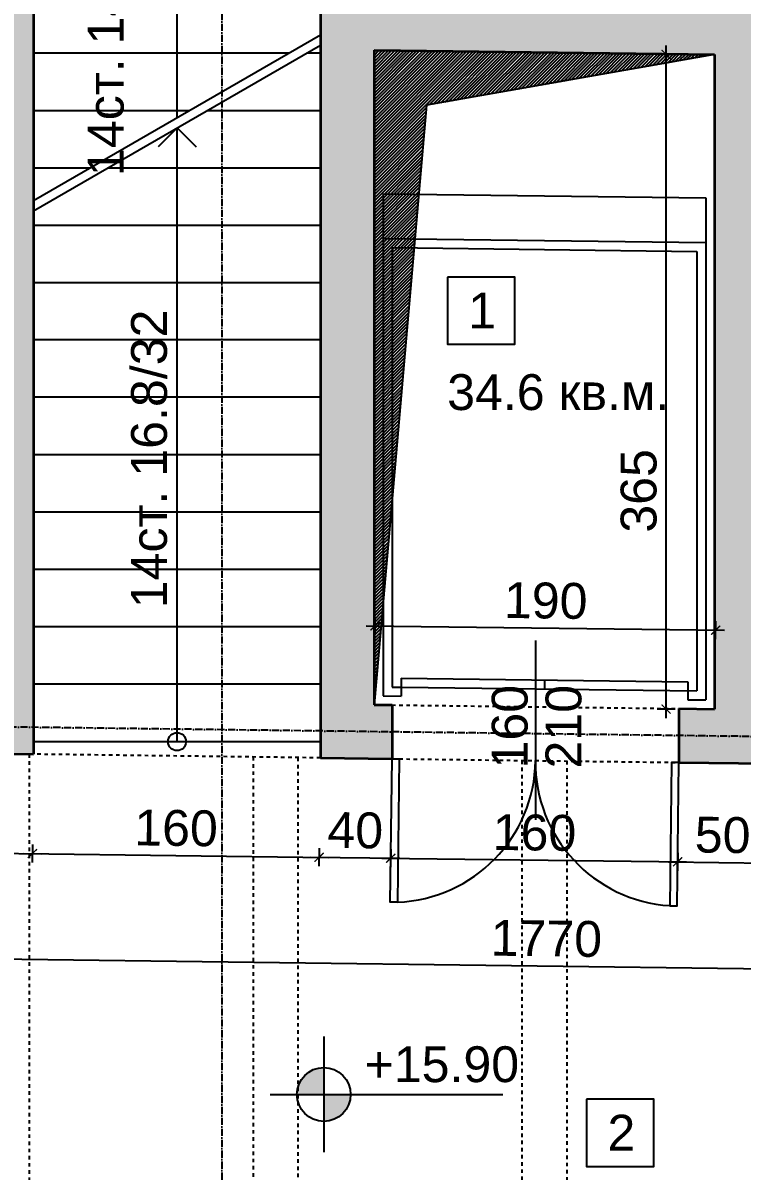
# Model space of a CAD drawing. Header units: inches. Extents: x -72385 to 39588, y -6525 to 66685.
# Drawn here: x -46546 to -46145, y 2189 to 2829 of the extents above; entities that cross this region are included whole.
import ezdxf

# ---------------------------------------------------------------- set-up
doc = ezdxf.new("R2010")
doc.units = ezdxf.units.IN
doc.header["$MEASUREMENT"] = 0
doc.linetypes.add('DashDot', pattern=[0.6, 0.4, -0.1, 0, -0.1])
doc.linetypes.add('Hidden', pattern=[0.4, 0.2, -0.2])
for name, color, linetype, lineweight in [('Врати', 251, 'Continuous', 25), ('Изгледни линии', 253, 'Continuous', 25), ('Линия на разрез', 252, 'DashDot', 25), ('Надписи врати', 252, 'Continuous', 25), ('Надписи коти вътрешни', 252, 'Continuous', 25), ('Надписи нива', 252, 'Continuous', 25), ('Надписи номера на пом.', 252, 'Continuous', 25), ('Надписи площ', 252, 'Continuous', 25), ('Оси', 252, 'DashDot', 25), ('Пунктир', 253, 'Hidden', 25), ('Разрезни линии', 7, 'Continuous', 35), ('Щрих стени', 254, 'Continuous', 25)]:
    doc.layers.add(name, color=color, linetype=linetype, lineweight=lineweight)
doc.styles.add('Arial Regular', font='arial.ttf')
doc.styles.get("Standard").update_dxf_attribs({"font": 'arial.ttf'})
doc.dimstyles.new('Annotative', dxfattribs={"dimscale": 0, "dimtxt": 20, "dimasz": 5, "dimexe": 5, "dimexo": 5, "dimgap": 5, "dimtad": 1, "dimdec": 0, "dimzin": 0, "dimdsep": 46, "dimtxsty": 'Standard', "dimblk": 'ARCHTICK', "dimcen": 5, "dimdle": 5, "dimadec": 0, "dimazin": 0, "dimtfac": 1, "dimtdec": 0, "dimtofl": 0, "dimtmove": 0, "dimatfit": 3, "dimldrblk": 'ARCHTICK', "dimfxl": 5, "dimfxlon": 1, "dimtolj": 1, "dimtzin": 0, "dimarcsym": 1})

# ---------------------------------------------------------------- blocks, each defined once
blk = doc.blocks.new('_ArchTick')
at = {"color": 0, "linetype": 'ByBlock', "const_width": 0.15}
blk.add_lwpolyline([(-0.5, -0.5), (0.5, 0.5)], dxfattribs=at)
blk = doc.blocks.new('*D1758')
at = {"layer": 'Defpoints', "color": 0, "ltscale": 50, "transparency": 16777216}
for p in [(-46649.84, 2422.79), (-46539.84, 2421.39), (-46540.54, 2365.96)]:
    blk.add_point(p, dxfattribs=at)
at = {"layer": 'Надписи коти вътрешни', "color": 0, "lineweight": -2, "ltscale": 50, "transparency": 16777216}
for p, q in [((-46650.48, 2372.36), (-46650.61, 2362.36)), ((-46540.48, 2370.96), (-46540.61, 2360.96)), ((-46655.54, 2367.42), (-46535.54, 2365.89))]:
    blk.add_line(p, q, dxfattribs=at)
at = {"layer": 'Надписи коти вътрешни', "color": 0, "lineweight": -2, "ltscale": 50, "transparency": 16777216, "xscale": 5, "yscale": 5, "zscale": 5}
for p, rotation in [((-46650.54, 2367.36), 179.2706286525482), ((-46540.54, 2365.96), 359.2706286525482)]:
    blk.add_blockref('_ArchTick', p, dxfattribs=dict(at, rotation=rotation))
at = {"layer": 'Надписи коти вътрешни', "color": 0, "ltscale": 50, "transparency": 16777216, "insert": (-46595.35, 2381.87), "char_height": 20, "attachment_point": 5, "rotation": 359.27063}
blk.add_mtext('\\A1;110', dxfattribs=at)
blk = doc.blocks.new('*D1759')
at = {"layer": 'Defpoints', "color": 0, "ltscale": 50, "transparency": 16777216}
for p in [(-46539.84, 2421.39), (-46379.84, 2419.35), (-46380.54, 2363.92)]:
    blk.add_point(p, dxfattribs=at)
at = {"layer": 'Надписи коти вътрешни', "color": 0, "lineweight": -2, "ltscale": 50, "transparency": 16777216}
for p, q in [((-46540.48, 2370.96), (-46540.61, 2360.96)), ((-46380.48, 2368.92), (-46380.61, 2358.92)), ((-46545.54, 2366.02), (-46375.54, 2363.86))]:
    blk.add_line(p, q, dxfattribs=at)
at = {"layer": 'Надписи коти вътрешни', "color": 0, "lineweight": -2, "ltscale": 50, "transparency": 16777216, "xscale": 5, "yscale": 5, "zscale": 5}
for p, rotation in [((-46540.54, 2365.96), 179.2706286525475), ((-46380.54, 2363.92), 359.2706286525474)]:
    blk.add_blockref('_ArchTick', p, dxfattribs=dict(at, rotation=rotation))
at = {"layer": 'Надписи коти вътрешни', "color": 0, "ltscale": 50, "transparency": 16777216, "insert": (-46460.35, 2380.15), "char_height": 20, "attachment_point": 5, "rotation": 359.27063}
blk.add_mtext('\\A1;160', dxfattribs=at)
blk = doc.blocks.new('*D1760')
at = {"layer": 'Defpoints', "color": 0, "ltscale": 50, "transparency": 16777216}
for p in [(-46379.84, 2419.35), (-46339.84, 2418.84), (-46340.54, 2363.41)]:
    blk.add_point(p, dxfattribs=at)
at = {"layer": 'Надписи коти вътрешни', "color": 0, "lineweight": -2, "ltscale": 50, "transparency": 16777216}
for p, q in [((-46380.48, 2368.92), (-46380.61, 2358.92)), ((-46385.54, 2363.98), (-46335.54, 2363.35)), ((-46340.48, 2368.41), (-46340.61, 2358.41))]:
    blk.add_line(p, q, dxfattribs=at)
at = {"layer": 'Надписи коти вътрешни', "color": 0, "lineweight": -2, "ltscale": 50, "transparency": 16777216, "xscale": 5, "yscale": 5, "zscale": 5}
for p, rotation in [((-46380.54, 2363.92), 179.2706286525465), ((-46340.54, 2363.41), 359.2706286525465)]:
    blk.add_blockref('_ArchTick', p, dxfattribs=dict(at, rotation=rotation))
at = {"layer": 'Надписи коти вътрешни', "color": 0, "ltscale": 50, "transparency": 16777216, "insert": (-46360.35, 2378.87), "char_height": 20, "attachment_point": 5, "rotation": 359.27063}
blk.add_mtext('\\A1;40', dxfattribs=at)
blk = doc.blocks.new('*D1761')
at = {"layer": 'Defpoints', "color": 0, "ltscale": 50, "transparency": 16777216}
for p in [(-46339.84, 2418.84), (-46179.82, 2416.8), (-46180.52, 2361.37)]:
    blk.add_point(p, dxfattribs=at)
at = {"layer": 'Надписи коти вътрешни', "color": 0, "lineweight": -2, "ltscale": 50, "transparency": 16777216}
for p, q in [((-46345.54, 2363.47), (-46175.52, 2361.31)), ((-46340.48, 2368.41), (-46340.61, 2358.41)), ((-46180.46, 2366.37), (-46180.59, 2356.37))]:
    blk.add_line(p, q, dxfattribs=at)
at = {"layer": 'Надписи коти вътрешни', "color": 0, "lineweight": -2, "ltscale": 50, "transparency": 16777216, "xscale": 5, "yscale": 5, "zscale": 5}
for p, rotation in [((-46340.54, 2363.41), 179.2706286525469), ((-46180.52, 2361.37), 359.2706286525469)]:
    blk.add_blockref('_ArchTick', p, dxfattribs=dict(at, rotation=rotation))
at = {"layer": 'Надписи коти вътрешни', "color": 0, "ltscale": 50, "transparency": 16777216, "insert": (-46260.34, 2377.6), "char_height": 20, "attachment_point": 5, "rotation": 359.27063}
blk.add_mtext('\\A1;160', dxfattribs=at)
blk = doc.blocks.new('*D1762')
at = {"layer": 'Defpoints', "color": 0, "ltscale": 50, "transparency": 16777216}
for p in [(-46179.84, 2416.8), (-46129.84, 2416.17), (-46130.54, 2360.74)]:
    blk.add_point(p, dxfattribs=at)
at = {"layer": 'Надписи коти вътрешни', "color": 0, "lineweight": -2, "ltscale": 50, "transparency": 16777216}
for p, q in [((-46180.48, 2366.37), (-46180.61, 2356.37)), ((-46130.48, 2365.74), (-46130.61, 2355.74)), ((-46185.54, 2361.44), (-46125.54, 2360.67))]:
    blk.add_line(p, q, dxfattribs=at)
at = {"layer": 'Надписи коти вътрешни', "color": 0, "lineweight": -2, "ltscale": 50, "transparency": 16777216, "xscale": 5, "yscale": 5, "zscale": 5}
for p, rotation in [((-46180.54, 2361.37), 179.2706286525462), ((-46130.54, 2360.74), 359.2706286525461)]:
    blk.add_blockref('_ArchTick', p, dxfattribs=dict(at, rotation=rotation))
at = {"layer": 'Надписи коти вътрешни', "color": 0, "ltscale": 50, "transparency": 16777216, "insert": (-46155.35, 2376.26), "char_height": 20, "attachment_point": 5, "rotation": 359.27063}
blk.add_mtext('\\A1;50', dxfattribs=at)
blk = doc.blocks.new('*D1856')
at = {"layer": 'Defpoints', "color": 0, "ltscale": 50, "transparency": 16777216}
for p in [(-45368.92, 2292.08), (-47139.84, 2242.74), (-45369.84, 2220.2)]:
    blk.add_point(p, dxfattribs=at)
at = {"layer": 'Надписи коти вътрешни', "color": 0, "lineweight": -2, "ltscale": 50, "transparency": 16777216}
for p, q in [((-47138.99, 2309.61), (-47138.86, 2319.61)), ((-47143.92, 2314.67), (-45363.92, 2292.01)), ((-45368.99, 2287.08), (-45368.86, 2297.08))]:
    blk.add_line(p, q, dxfattribs=at)
at = {"layer": 'Надписи коти вътрешни', "color": 0, "lineweight": -2, "ltscale": 50, "transparency": 16777216, "xscale": 5, "yscale": 5, "zscale": 5}
for p, rotation in [((-47138.92, 2314.61), 179.2706286525473), ((-45368.92, 2292.08), 359.2706286525473)]:
    blk.add_blockref('_ArchTick', p, dxfattribs=dict(at, rotation=rotation))
at = {"layer": 'Надписи коти вътрешни', "color": 0, "ltscale": 50, "transparency": 16777216, "insert": (-46253.73, 2318.55), "char_height": 20, "attachment_point": 5, "rotation": 359.27063}
blk.add_mtext('\\A1;1770', dxfattribs=at)
blk = doc.blocks.new('*D8311')
at = {"layer": 'Defpoints', "color": 0, "ltscale": 10, "transparency": 16777216}
for p in [(-46159.28, 2490.53), (-46349.84, 2448.97), (-46159.84, 2446.55)]:
    blk.add_point(p, dxfattribs=at)
at = {"layer": 'Надписи коти вътрешни', "color": 0, "lineweight": -2, "ltscale": 10, "transparency": 16777216}
for p, q in [((-46349.34, 2487.95), (-46349.21, 2497.95)), ((-46354.28, 2493.02), (-46154.28, 2490.47)), ((-46159.34, 2485.53), (-46159.21, 2495.53))]:
    blk.add_line(p, q, dxfattribs=at)
at = {"layer": 'Надписи коти вътрешни', "color": 0, "lineweight": -2, "ltscale": 10, "transparency": 16777216, "xscale": 5, "yscale": 5, "zscale": 5}
for p, rotation in [((-46349.28, 2492.95), 179.2706286525473), ((-46159.28, 2490.53), 359.2706286525473)]:
    blk.add_blockref('_ArchTick', p, dxfattribs=dict(at, rotation=rotation))
at = {"layer": 'Надписи коти вътрешни', "color": 0, "ltscale": 10, "transparency": 16777216, "insert": (-46254.08, 2506.95), "char_height": 20, "attachment_point": 5, "rotation": 359.27063}
blk.add_mtext('\\A1;190', dxfattribs=at)
blk = doc.blocks.new('*D8312')
at = {"layer": 'Defpoints', "color": 0, "ltscale": 10, "transparency": 16777216}
for p in [(-46186.92, 2811.58), (-46159.84, 2811.58), (-46159.84, 2446.55)]:
    blk.add_point(p, dxfattribs=at)
at = {"layer": 'Надписи коти вътрешни', "color": 0, "lineweight": -2, "ltscale": 10, "transparency": 16777216}
for p, q in [((-46181.92, 2811.58), (-46191.92, 2811.58)), ((-46186.92, 2441.55), (-46186.92, 2816.58)), ((-46181.92, 2446.55), (-46191.92, 2446.55))]:
    blk.add_line(p, q, dxfattribs=at)
at = {"layer": 'Надписи коти вътрешни', "color": 0, "lineweight": -2, "ltscale": 10, "transparency": 16777216, "xscale": 5, "yscale": 5, "zscale": 5}
for p, rotation in [((-46186.92, 2811.58), 90), ((-46186.92, 2446.55), 270)]:
    blk.add_blockref('_ArchTick', p, dxfattribs=dict(at, rotation=rotation))
at = {"layer": 'Надписи коти вътрешни', "color": 0, "ltscale": 10, "transparency": 16777216, "insert": (-46202.14, 2568.22), "char_height": 20, "attachment_point": 5, "rotation": 90}
blk.add_mtext('\\A1;365', dxfattribs=at)

msp = doc.modelspace()

# ---------------------------------------------------------------- hatches: boundary and pattern name
at = {"layer": 'Изгледни линии', "ltscale": 10}
h = msp.add_hatch(dxfattribs=at)
h.set_pattern_fill('ANSI31', color=256, scale=10)
h.set_pattern_definition([(45, (0, -21000), (-0.883883476, 0.883883476), [])])
h.paths.add_polyline_path([(-46159.84, 2811.58), (-46349.84, 2814), (-46349.84, 2448.97), (-46344.84, 2506.12), (-46344.84, 2708.91), (-46327.12, 2708.68), (-46320.59, 2783.24)])
h.paths.add_polyline_path([(-46327.12, 2708.68), (-46344.84, 2708.91), (-46344.84, 2506.12), (-46339.84, 2563.27), (-46339.84, 2703.84), (-46327.55, 2703.69)], flags=17)
h.paths.add_polyline_path([(-46327.55, 2703.69), (-46339.84, 2703.84), (-46339.84, 2563.27)], flags=16)
at = {"layer": 'Надписи нива', "ltscale": 50}
h = msp.add_hatch(color=256, dxfattribs=at)
h.dxf.hatch_style = 1
h.paths.add_polyline_path([(-46377.93, 2216.68, 0.414214), (-46362.93, 2231.68), (-46377.93, 2231.68)])
h.paths.add_polyline_path([(-46377.93, 2231.68), (-46377.93, 2246.68, 0.414214), (-46392.93, 2231.68)])
at = {"layer": 'Щрих стени', "ltscale": 10}
h = msp.add_hatch(color=256, dxfattribs=at)
h.dxf.hatch_style = 1
h.paths.add_polyline_path([(-47202.34, 2224.8), (-47139.84, 2224.01), (-47139.84, 2429.03), (-47039.84, 2427.75), (-47039.84, 2457.75), (-47139.84, 2459.03), (-47139.84, 3016.57), (-47137.34, 3016.54), (-47137.34, 3061.54), (-47202.34, 3062.37)])
h.paths.add_polyline_path([(-46749.84, 2424.06), (-46749.84, 2454.06), (-46839.84, 2455.21), (-46839.84, 3022.75), (-46837.34, 3022.72), (-46837.34, 3057.73), (-46872.34, 3058.17), (-46872.34, 3023.17), (-46869.84, 3023.14), (-46869.84, 2455.59), (-46939.84, 2456.48), (-46939.84, 2426.48)])
h.paths.add_polyline_path([(-46539.84, 2421.39), (-46539.84, 3006.43), (-46537.34, 3006.4), (-46537.34, 3073.91), (-46572.34, 3074.35), (-46572.34, 3006.85), (-46569.84, 3006.82), (-46569.84, 2471.77), (-46589.84, 2472.03), (-46589.84, 2452.03), (-46649.84, 2452.79), (-46649.84, 2422.79)])
h.paths.add_polyline_path([(-46349.84, 2448.97), (-46349.84, 2814), (-46159.84, 2811.58), (-46159.84, 2446.55), (-46179.84, 2446.81), (-46179.84, 2416.8), (-46129.84, 2416.17), (-46129.84, 2841.2), (-46379.84, 2844.38), (-46379.84, 2419.35), (-46339.84, 2418.84), (-46339.84, 2448.84)])
h.paths.add_polyline_path([(-46379.84, 3004.4), (-46349.84, 3004.02), (-46349.84, 3071.52), (-46379.84, 3071.9)])
h.paths.add_polyline_path([(-46129.84, 3068.72), (-46159.84, 3069.1), (-46159.84, 3001.6), (-46129.84, 3001.21)])
h.paths.add_polyline_path([(-45937.34, 3066.27), (-45972.34, 3066.72), (-45972.34, 2999.21), (-45969.84, 2999.18), (-45969.84, 2414.13), (-45909.84, 2413.37), (-45909.84, 2443.37), (-45919.84, 2443.5), (-45919.84, 2463.5), (-45939.84, 2463.75), (-45939.84, 2563.76), (-45909.84, 2563.38), (-45909.84, 2578.38), (-45939.84, 2578.76), (-45939.84, 2668.77), (-45804.84, 2667.05), (-45804.84, 2577.04), (-45809.84, 2577.11), (-45809.84, 2562.11), (-45804.84, 2562.04), (-45804.84, 2442.03), (-45809.84, 2442.1), (-45809.84, 2412.09), (-45779.84, 2411.71), (-45779.84, 2441.71), (-45789.84, 2441.84), (-45789.84, 2666.86), (-45779.84, 2666.73), (-45779.84, 2681.73), (-45939.84, 2683.77), (-45939.84, 2998.8), (-45937.34, 2998.76)])
h.paths.add_polyline_path([(-45669.84, 2680.33), (-45679.84, 2680.46), (-45679.84, 2665.46), (-45669.84, 2665.33), (-45669.84, 2440.31), (-45679.84, 2440.44), (-45679.84, 2410.44), (-45549.84, 2408.78), (-45549.84, 2438.79), (-45639.84, 2439.93), (-45639.84, 3007.48), (-45637.34, 3007.45), (-45637.34, 3042.45), (-45672.34, 3042.89), (-45672.34, 3007.89), (-45669.84, 3007.86)])
h.paths.add_polyline_path([(-45449.84, 2437.51), (-45449.84, 2407.51), (-45369.84, 2406.49), (-45369.84, 2366.49), (-45339.84, 2366.11), (-45339.84, 2418.61), (-45319.84, 2418.36), (-45319.84, 2443.36), (-45339.84, 2443.61), (-45339.84, 2993.66), (-45337.34, 2993.63), (-45337.34, 3038.63), (-45372.34, 3039.08), (-45372.34, 2994.07), (-45369.84, 2994.04), (-45369.84, 2436.49)])
h.paths.add_polyline_path([(-45369.84, 1736.44), (-45429.84, 1737.2), (-45429.84, 1607.19), (-45369.84, 1606.43), (-45369.84, 1248.9), (-45372.34, 1248.93), (-45372.34, 1203.93), (-45337.34, 1203.48), (-45337.34, 1248.48), (-45339.84, 1248.52), (-45339.84, 1798.56), (-45319.84, 1798.31), (-45319.84, 1828.31), (-45339.84, 1828.56), (-45339.84, 1978.58), (-45314.84, 1978.26), (-45314.84, 1983.26), (-45339.84, 1983.58), (-45339.84, 2026.08), (-45369.84, 2026.46), (-45369.84, 1846.45), (-45389.84, 1846.7), (-45389.84, 1836.7), (-45449.84, 1837.46), (-45449.84, 1807.46), (-45369.84, 1806.44)])
h.paths.add_polyline_path([(-45669.84, 1242.72), (-45672.34, 1242.75), (-45672.34, 1207.75), (-45637.34, 1207.3), (-45637.34, 1242.3), (-45639.84, 1242.33), (-45639.84, 1809.88), (-45549.84, 1808.74), (-45549.84, 1838.74), (-46049.84, 1845.1), (-46049.84, 1815.1), (-45669.84, 1810.26)])
h.paths.add_polyline_path([(-46572.34, 1821.75), (-46572.34, 1796.75), (-46537.34, 1796.3), (-46537.34, 1821.31), (-46149.84, 1816.37), (-46149.84, 1846.38), (-46649.84, 1852.74), (-46649.84, 1822.74)])
h.paths.add_polyline_path([(-46839.84, 1825.16), (-46749.84, 1824.01), (-46749.84, 1854.01), (-46949.84, 1856.56), (-46949.84, 1826.56), (-46869.84, 1825.54), (-46869.84, 1257.99), (-46872.34, 1258.03), (-46872.34, 1223.02), (-46837.34, 1222.58), (-46837.34, 1257.58), (-46839.84, 1257.61)])
h.paths.add_polyline_path([(-47139.84, 1828.98), (-47049.84, 1827.83), (-47049.84, 1857.83), (-47119.84, 1858.72), (-47119.84, 1868.73), (-47139.84, 1868.98), (-47139.84, 2064), (-47202.34, 2064.79), (-47202.34, 1849.77), (-47212.34, 1849.9), (-47212.34, 1829.9), (-47202.34, 1829.77), (-47202.34, 1227.22), (-47137.34, 1226.4), (-47137.34, 1271.4), (-47139.84, 1271.43)])
h.paths.add_polyline_path([(-46537.34, 1218.76), (-46537.34, 1253.76), (-46572.34, 1254.21), (-46572.34, 1219.2)])
h.paths.add_polyline_path([(-46272.34, 1215.38), (-46237.34, 1214.94), (-46237.34, 1299.95), (-46272.34, 1300.39)])
h.paths.add_polyline_path([(-45972.34, 1246.57), (-45972.34, 1211.56), (-45937.34, 1211.12), (-45937.34, 1246.12)], flags=17)

# ---------------------------------------------------------------- linework, layer by layer
at = {"layer": 'Врати', "ltscale": 50}
for points in [[(-46339.8, 2418.84), (-46335.8, 2418.79), (-46336.82, 2338.8), (-46340.82, 2338.85)], [(-46179.82, 2416.8), (-46183.82, 2416.85), (-46184.83, 2336.86), (-46180.83, 2336.81)]]:
    msp.add_lwpolyline(points, close=True, dxfattribs=at)
for centre, start, end in [((-46339.8, 2418.84), 272.13661, 359.27063), ((-46179.82, 2416.8), 179.27063, 266.40464)]:
    msp.add_arc(centre, 80, start, end, dxfattribs=at)
at = {"layer": 'Изгледни линии', "ltscale": 50}
for p, q in [((-46539.84, 2730.18), (-46379.84, 2822.55)), ((-46539.84, 2724.41), (-46379.84, 2816.78)), ((-46539.8, 2812.38), (-46397.45, 2812.38)), ((-46387.45, 2812.38), (-46379.8, 2812.38)), ((-46539.8, 2780.38), (-46452.88, 2780.38)), ((-46442.88, 2780.38), (-46379.8, 2780.38)), ((-46539.8, 2748.38), (-46508.31, 2748.38)), ((-46498.31, 2748.38), (-46379.8, 2748.38)), ((-46539.8, 2716.38), (-46379.8, 2716.38)), ((-46539.8, 2684.38), (-46379.8, 2684.38)), ((-46379.8, 2652.38), (-46539.84, 2652.38)), ((-46379.8, 2620.38), (-46539.84, 2620.38)), ((-46379.8, 2588.38), (-46539.84, 2588.38)), ((-46379.8, 2556.38), (-46539.8, 2556.38)), ((-46379.8, 2524.38), (-46539.8, 2524.38)), ((-46379.8, 2492.38), (-46539.8, 2492.38)), ((-46379.8, 2460.38), (-46539.8, 2460.38)), ((-46379.8, 2428.38), (-46539.8, 2428.38)), ((-46379.8, 2428.38), (-46539.8, 2428.38))]:
    msp.add_line(p, q, dxfattribs=at)
at = {"layer": 'Изгледни линии', "ltscale": 10}
for p, q in [((-46344.84, 2733.91), (-46344.84, 2453.91)), ((-46344.84, 2733.91), (-46164.84, 2731.62)), ((-46164.84, 2731.62), (-46164.84, 2451.62)), ((-46344.84, 2708.91), (-46164.84, 2706.62)), ((-46339.84, 2703.84), (-46339.84, 2458.84)), ((-46339.84, 2703.84), (-46169.84, 2701.68)), ((-46169.84, 2701.68), (-46169.84, 2456.68)), ((-46339.84, 2458.84), (-46334.84, 2458.78)), ((-46334.84, 2463.78), (-46334.84, 2453.78)), ((-46334.84, 2463.78), (-46174.84, 2461.74)), ((-46334.84, 2458.78), (-46169.84, 2456.68)), ((-46254.84, 2462.76), (-46254.84, 2457.76)), ((-46174.84, 2461.74), (-46174.84, 2451.74)), ((-46344.84, 2453.91), (-46334.84, 2453.78)), ((-46174.84, 2451.74), (-46164.84, 2451.62))]:
    msp.add_line(p, q, dxfattribs=at)
msp.add_lwpolyline([(-46159.84, 2811.58), (-46320.59, 2783.24), (-46349.84, 2448.97)], dxfattribs=at)
at = {"layer": 'Линия на разрез', "ltscale": 10}
msp.add_line((-46434.8, 3231.25), (-46434.8, 1070.73), dxfattribs=at)
at = {"layer": 'Надписи врати', "ltscale": 50}
msp.add_line((-46259.68, 2384.75), (-46259.68, 2484.75), dxfattribs=at)
at = {"layer": 'Надписи нива', "ltscale": 50}
for p, q in [((-46459.8, 2776.39), (-46459.8, 2844.38)), ((-46459.8, 2770.62), (-46470.4, 2760.01)), ((-46459.8, 2428.38), (-46459.8, 2770.62)), ((-46459.8, 2770.62), (-46449.19, 2760.01)), ((-46377.93, 2264.01), (-46377.93, 2199.5)), ((-46407.93, 2231.68), (-46277.93, 2231.68))]:
    msp.add_line(p, q, dxfattribs=at)
for centre, radius in [((-46459.8, 2428.38), 5), ((-46377.93, 2231.68), 15)]:
    msp.add_circle(centre, radius, dxfattribs=at)
at = {"layer": 'Надписи номера на пом.', "ltscale": 50}
for points in [[(-46308.91, 2687.45), (-46308.91, 2649.95), (-46271.41, 2649.95), (-46271.41, 2687.45)], [(-46231.27, 2229.04), (-46231.27, 2191.54), (-46193.77, 2191.54), (-46193.77, 2229.04)]]:
    msp.add_lwpolyline(points, close=True, dxfattribs=at)
at = {"layer": 'Оси', "ltscale": 10}
msp.add_line((-39839.84, 2351.09), (-52699.84, 2514.81), dxfattribs=at)
at = {"layer": 'Пунктир', "ltscale": 10}
for p, q in [((-46339.84, 2448.84), (-46179.84, 2446.81)), ((-46542.34, 2421.42), (-46542.34, 1851.37)), ((-46379.84, 2419.35), (-46539.84, 2421.39)), ((-46417.34, 2419.83), (-46417.34, 1849.78)), ((-46392.34, 2419.51), (-46392.34, 1849.46)), ((-46339.84, 2418.84), (-46179.82, 2416.8)), ((-46267.34, 2417.92), (-46267.34, 1847.87)), ((-46242.34, 2417.6), (-46242.34, 1847.55))]:
    msp.add_line(p, q, dxfattribs=at)
at = {"layer": 'Разрезни линии', "ltscale": 50}
for p, q in [((-46539.84, 3006.43), (-46539.84, 2421.39)), ((-46379.84, 2844.38), (-46379.84, 2419.35)), ((-46349.84, 2814), (-46159.84, 2811.58)), ((-46349.84, 2814), (-46349.84, 2448.97)), ((-46159.84, 2811.58), (-46159.84, 2446.55)), ((-46349.84, 2448.97), (-46339.84, 2448.84)), ((-46339.84, 2448.84), (-46339.84, 2418.84)), ((-46179.84, 2446.81), (-46179.84, 2416.8)), ((-46179.84, 2446.81), (-46159.84, 2446.55)), ((-46649.84, 2422.79), (-46539.84, 2421.39)), ((-46379.84, 2419.35), (-46339.84, 2418.84)), ((-46179.84, 2416.8), (-46129.84, 2416.17))]:
    msp.add_line(p, q, dxfattribs=at)

# ---------------------------------------------------------------- texts
at = {"layer": 'Надписи врати', "ltscale": 100, "char_height": 20, "width": 180.4891, "attachment_point": 1, "rotation": 90, "style": 'Arial Regular'}
for s, insert in [('160', (-46284.2, 2413.41)), ('210', (-46254.2, 2413.41))]:
    msp.add_mtext(s, dxfattribs=dict(at, insert=insert))
at = {"layer": 'Надписи нива', "ltscale": 100, "char_height": 20, "width": 180.4891, "attachment_point": 1, "rotation": 90, "style": 'Arial Regular'}
for s, insert in [('14ст. 14.7/32', (-46509.6, 2743.78)), ('14ст. 16.8/32', (-46485.44, 2502.75))]:
    msp.add_mtext(s, dxfattribs=dict(at, insert=insert))
at = {"layer": 'Надписи нива', "ltscale": 100, "insert": (-46355.17, 2258.53), "char_height": 20, "width": 180.4891, "attachment_point": 1, "style": 'Arial Regular'}
msp.add_mtext('+15.90', dxfattribs=at)
at = {"layer": 'Надписи номера на пом.', "ltscale": 100, "char_height": 20, "width": 180.4891, "attachment_point": 1, "style": 'Arial Regular'}
for s, insert in [('\\pxqc;1', (-46379.77, 2678.77)), ('\\pxqc;2', (-46302.13, 2220.35))]:
    msp.add_mtext(s, dxfattribs=dict(at, insert=insert))
at = {"layer": 'Надписи площ', "ltscale": 100, "insert": (-46309.07, 2633.29), "char_height": 20, "width": 180.4891, "attachment_point": 1, "style": 'Arial Regular'}
msp.add_mtext('34.6 кв.м.', dxfattribs=at)

# ---------------------------------------------------------------- dimensions: what is measured, and where the dimension line sits
at = {"layer": 'Надписи коти вътрешни', "ltscale": 10}
dim = msp.add_linear_dim(base=(-46186.92, 2811.58), p1=(-46159.84, 2446.55), p2=(-46159.84, 2811.58), angle=90, dimstyle='Annotative', dxfattribs=at)
dim.commit()
dim.dimension.update_dxf_attribs({"geometry": '*D8312', "text_midpoint": (-46186.92, 2568.22), "dimtype": 161})
dim = msp.add_aligned_dim(p1=(-46349.84, 2448.97), p2=(-46159.84, 2446.55), distance=43.99, dimstyle='Annotative', dxfattribs=at)
dim.commit()
dim.dimension.update_dxf_attribs({"geometry": '*D8311', "text_midpoint": (-46254.08, 2506.95)})
at = {"layer": 'Надписи коти вътрешни', "ltscale": 50}
for p1, p2, distance, picture, middle in [((-46649.84, 2422.79), (-46539.84, 2421.39), -55.44, '*D1758', (-46595.35, 2381.87)), ((-46539.84, 2421.39), (-46379.84, 2419.35), -55.44, '*D1759', (-46460.35, 2380.15)), ((-46379.84, 2419.35), (-46339.84, 2418.84), -55.44, '*D1760', (-46360.35, 2378.87)), ((-46339.84, 2418.84), (-46179.82, 2416.8), -55.44, '*D1761', (-46260.34, 2377.6)), ((-46179.84, 2416.8), (-46129.84, 2416.17), -55.44, '*D1762', (-46155.35, 2376.26)), ((-47139.84, 2242.74), (-45369.84, 2220.2), 71.88, '*D1856', (-46253.73, 2318.55))]:
    dim = msp.add_aligned_dim(p1=p1, p2=p2, distance=distance, dimstyle='Annotative', override={"dimscale": 0, "dimtix": 0, "dimtofl": 0, "dimtmove": 0, "dimatfit": 3}, dxfattribs=at)
    dim.commit()
    dim.dimension.update_dxf_attribs({"geometry": picture, "text_midpoint": middle})

doc.saveas('drawing.dxf')
